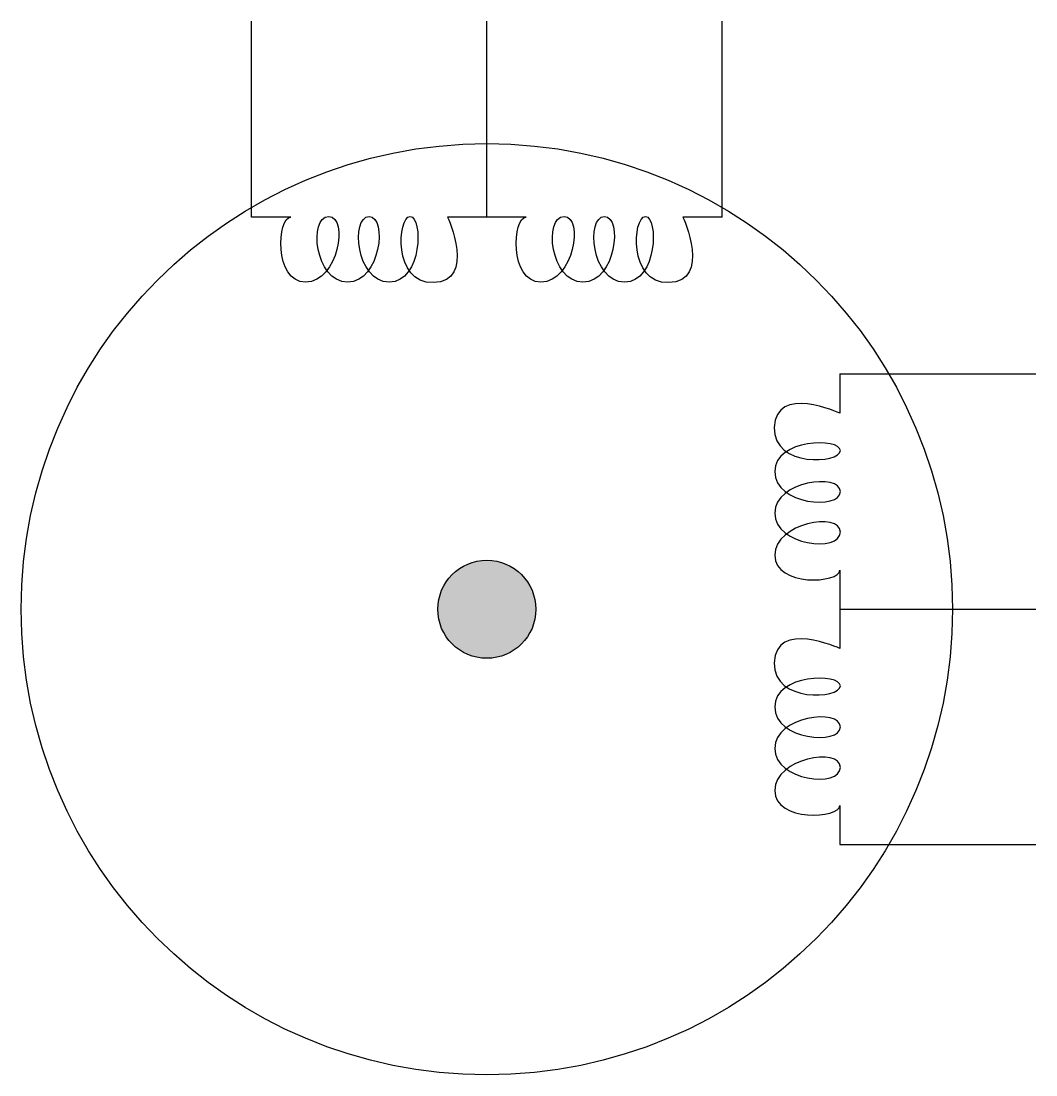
# Model space of a CAD drawing. Header units: millimetres. Extents: x -19 to 22.4, y -19 to 24.
import ezdxf

# ---------------------------------------------------------------- set-up
doc = ezdxf.new("R2010")
doc.units = ezdxf.units.MM
doc.layers.get('0').update_dxf_attribs({"lineweight": 25})
doc.layers.add('OBJECT', color=18, linetype='Continuous', lineweight=25, true_color=0x000000)

# ---------------------------------------------------------------- blocks, each defined once
blk = doc.blocks.new('inductor_alt')
at = {"layer": 'OBJECT'}
for p, q in [((-6, 0), (-4, 0)), ((4, 0), (6, 0))]:
    blk.add_line(p, q, dxfattribs=at)
for points in [[(-4, 0), (-4, 0), (-5.497, 3.289), (-3.266, 3.341)], [(-3.266, 3.341), (-1.203, 3.389), (-1.437, -0.03), (-2.091, -0.03)], [(-2.091, -0.03), (-2.744, -0.03), (-2.718, 3.315), (-1.019, 3.315)], [(-1.019, 3.315), (0.679, 3.315), (0.941, -0.03), (0, -0.03)], [(0, -0.03), (-0.941, -0.03), (-0.575, 3.315), (1.098, 3.315)], [(2.064, -0.03), (1.019, -0.03), (1.594, 3.315), (3.24, 3.315)], [(1.098, 3.315), (2.77, 3.315), (3.11, -0.03), (2.064, -0.03)], [(3.24, 3.315), (4.887, 3.315), (4.678, -0.03), (4, 0)]]:
    blk.add_open_spline(points, degree=3, dxfattribs=at)

msp = doc.modelspace()

# ---------------------------------------------------------------- hatches: boundary and pattern name
at = {"transparency": 33554687}
h = msp.add_hatch(color=256, dxfattribs=at)
edge = h.paths.add_edge_path(flags=0)
edge.add_arc((0, 0), 2, 0, 360)

# ---------------------------------------------------------------- linework, layer by layer
for p, q in [((-9.6, 16), (-9.6, 24)), ((0, 16), (0, 24)), ((9.6, 16), (9.6, 24)), ((14.4, 9.6), (22.4, 9.6)), ((14.4, 0), (22.4, 0)), ((14.4, -9.6), (22.4, -9.6))]:
    msp.add_line(p, q)
for radius in [19, 2]:
    msp.add_circle((0, 0), radius)

# ---------------------------------------------------------------- block references
at = {"xscale": 0.8, "zscale": 0.8}
for p, yscale, rotation in [((-4.8, 16), 0.8, 180), ((4.8, 16), 0.8, 180), ((14.4, 4.8), -0.8, 270), ((14.4, -4.8), -0.8, 270)]:
    msp.add_blockref('inductor_alt', p, dxfattribs=dict(at, yscale=yscale, rotation=rotation))

doc.saveas('drawing.dxf')
